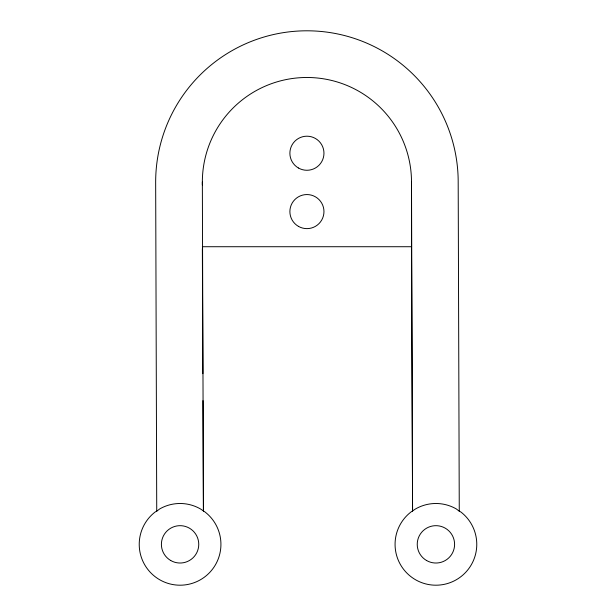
<?xml version="1.0" encoding="UTF-8"?>
<svg xmlns="http://www.w3.org/2000/svg" width="616" height="616" viewBox="0 0 616 616"><rect width="100%" height="100%" fill="white"/><g stroke="black" fill="none" stroke-linecap="round" stroke-linejoin="round"><path stroke-width="0.92" d="M156.734 511.211L159.652 508.97A40.849 40.849 0 0 1 200.508 508.97L204.951 511.942A40.849 40.849 0 0 1 210.195 571.948A40.849 40.849 0 0 1 149.958 571.948A40.849 40.849 0 0 1 155.209 511.942L156.734 511.211L155.663 182.066A151.267 151.267 0 0 1 306.922 30.8A151.267 151.267 0 0 1 458.188 182.066L459.267 511.211L460.791 511.942A40.849 40.849 0 0 1 466.043 571.948A40.849 40.849 0 0 1 405.805 571.948A40.849 40.849 0 0 1 411.049 511.942L415.492 508.97A40.849 40.849 0 0 1 456.348 508.97L459.267 511.211M202.348 246.723L411.503 246.723L412.574 511.211L411.503 182.066A104.574 104.574 0 0 0 306.922 77.485A104.574 104.574 0 0 0 202.348 182.066L202.348 184.916M202.356 248.648L202.864 373.681M202.972 400.608L203.426 511.211L202.348 182.066M411.503 182.066L411.503 246.723M298.406 167.991A17.04 17.04 0 0 0 323.962 153.238A17.04 17.04 0 0 0 298.406 138.477A17.04 17.04 0 0 0 298.406 167.991M426.58 560.522A18.672 18.672 0 0 0 454.593 544.352A18.672 18.672 0 0 0 426.58 528.174A18.672 18.672 0 0 0 426.58 560.522M170.74 560.522A18.672 18.672 0 0 0 198.752 544.352A18.672 18.672 0 0 0 170.74 528.174A18.672 18.672 0 0 0 170.74 560.522M298.406 226.349A17.04 17.04 0 0 0 323.962 211.596A17.04 17.04 0 0 0 298.406 196.835A17.04 17.04 0 0 0 298.406 226.349"/></g></svg>
